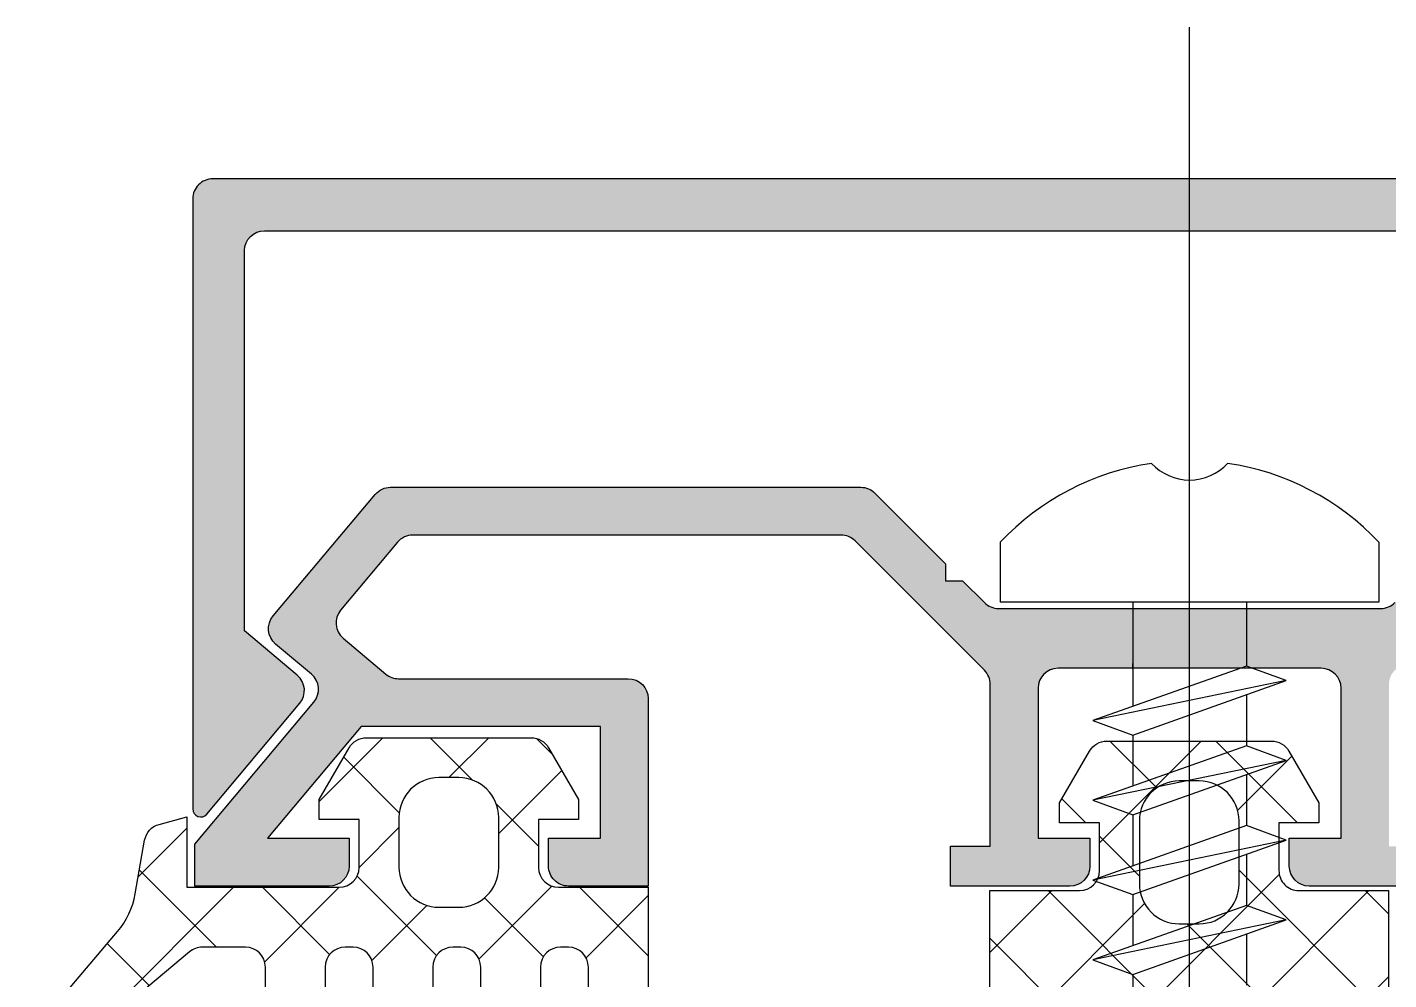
# Model space of a CAD drawing. Header units: millimetres. Extents: x 809 to 8159, y 33 to 4533.
# Drawn here: x 2927.387 to 2930.802, y 3478.017 to 3480.406 of the extents above; entities that cross this region are included whole.
import ezdxf

# ---------------------------------------------------------------- set-up
doc = ezdxf.new("R2010")
doc.units = ezdxf.units.MM
doc.linetypes.add('DASHDOT', pattern=[25.399999999999995, 12.7, -6.349999999999998, 0, -6.349999999999998])
for name, color, linetype in [('11', 11, 'Continuous'), ('EKSEN', 11, 'Continuous'), ('FITILLER', 240, 'Continuous'), ('GORUNUS-TARAMA', 11, 'Continuous')]:
    doc.layers.add(name, color=color, linetype=linetype)

# ---------------------------------------------------------------- blocks, each defined once
blk = doc.blocks.new('ajsdfxcvzx')
h = blk.add_hatch(color=256)
edge = h.paths.add_edge_path()
edge.add_arc((34883.93768819848, -5111.428420385639), 0.05000000000291038, 90, 179.9999999989578, ccw=False)
edge.add_line((34883.93768819848, -5111.378420385638), (34888.57768819848, -5111.378420385638))
edge.add_arc((34888.57768819848, -5111.428420385639), 0.05000000000109139, 1.042224084812915e-09, 90, ccw=False)
edge.add_line((34888.62768819848, -5111.428420385638), (34888.62768819848, -5112.382031443402))
edge.add_line((34888.62768819848, -5112.382031443402), (34888.49541653595, -5112.493020546639))
edge.add_arc((34888.52755591644, -5112.531322768796), 0.05000000000058918, 129.9999999993865, 219.9999999979182)
edge.add_line((34888.48925369428, -5112.563462149279), (34888.72236730962, -5112.841276137832))
edge.add_arc((34888.73768819847, -5112.828420385639), 0.01999999999670244, 220.0000000051588, 360.0000000026055)
edge.add_line((34888.75768819847, -5112.828420385638), (34888.75768819847, -5111.298420385638))
edge.add_arc((34888.70768819848, -5111.298420385636), 0.04999999999563443, 359.9999999979156, 450)
edge.add_line((34888.70768819848, -5111.248420385638), (34883.80768819847, -5111.248420385638))
edge.add_arc((34883.80768819847, -5111.298420385639), 0.05000000000109139, 90, 179.9999999979156)
edge.add_line((34883.75768819847, -5111.298420385638), (34883.75768819847, -5112.828420385638))
edge.add_arc((34883.77768819848, -5112.828420385636), 0.02000000000407454, 180.000000005211, 320.0000000022517)
edge.add_line((34883.79300908734, -5112.841276137832), (34884.02612270267, -5112.563462149279))
edge.add_arc((34883.98782048051, -5112.531322768796), 0.05000000000070128, 320.0000000020818, 410.0000000006135)
edge.add_line((34884.019959861, -5112.493020546639), (34883.88768819848, -5112.382031443402))
edge.add_line((34883.88768819848, -5112.382031443402), (34883.88768819848, -5111.428420385638))
h = blk.add_hatch(color=256)
edge = h.paths.add_edge_path()
edge.add_line((34884.77996762446, -5112.621728157951), (34884.18020399456, -5112.621728157951))
edge.add_line((34884.18020399456, -5112.621728157951), (34883.94525609784, -5112.901728157952))
edge.add_line((34883.94525609784, -5112.901728157952), (34884.14996762446, -5112.901728157952))
edge.add_line((34884.14996762446, -5112.901728157952), (34884.14996762446, -5112.971728157951))
edge.add_arc((34884.09996762446, -5112.971728157954), 0.05000000000291038, -89.99999999166238, 3.126615411019884e-09, ccw=False)
edge.add_line((34884.09996762447, -5113.021728157952), (34883.76268819848, -5113.021728157952))
edge.add_line((34883.76268819848, -5113.021728157952), (34883.76268819848, -5112.916304261736))
edge.add_line((34883.76268819848, -5112.916304261736), (34884.06134350398, -5112.560380728443))
edge.add_arc((34884.02304128183, -5112.528241347956), 0.04999999999746602, 319.999999993529, 409.9999999979339)
edge.add_line((34884.05518066232, -5112.489939125803), (34883.96568565678, -5112.414843899665))
edge.add_arc((34883.99782503727, -5112.376541677509), 0.05000000000058918, 140.0000000020818, 230.0000000006135, ccw=False)
edge.add_line((34883.95952281511, -5112.344402297025), (34884.21529172695, -5112.039588777468))
edge.add_arc((34884.25359394911, -5112.071728157953), 0.05000000000187051, 90, 140.0000000004851, ccw=False)
edge.add_line((34884.25359394911, -5112.021728157952), (34885.43312975725, -5112.021728157952))
edge.add_arc((34885.43312975725, -5112.071728157952), 0.0500000000001819, 45, 90, ccw=False)
edge.add_line((34885.46848509631, -5112.036372818892), (34885.64566587193, -5112.213553594507))
edge.add_line((34885.64566587193, -5112.213553594507), (34885.64566587193, -5112.255980001379))
edge.add_line((34885.64566587193, -5112.255980001379), (34885.6880922788, -5112.255980001379))
edge.add_line((34885.6880922788, -5112.255980001379), (34885.74304353754, -5112.31093126012))
edge.add_arc((34885.7783988766, -5112.27557592106), 0.05000000000039431, 225, 270)
edge.add_line((34885.7783988766, -5112.325575921061), (34886.73697752036, -5112.325575921061))
edge.add_arc((34886.73697752036, -5112.27557592106), 0.0500000000001819, 270, 315)
edge.add_line((34886.77233285941, -5112.31093126012), (34886.82728411816, -5112.255980001379))
edge.add_line((34886.82728411816, -5112.255980001379), (34886.86971052503, -5112.255980001379))
edge.add_line((34886.86971052503, -5112.255980001379), (34886.86971052503, -5112.213553594507))
edge.add_line((34886.86971052503, -5112.213553594507), (34887.04689130065, -5112.036372818892))
edge.add_arc((34887.08224663971, -5112.071728157952), 0.05000000000039431, 90, 135, ccw=False)
edge.add_line((34887.08224663971, -5112.021728157952), (34888.26178244785, -5112.021728157952))
edge.add_arc((34888.26178244785, -5112.071728157945), 0.04999999999381544, 39.99999999848728, 90, ccw=False)
edge.add_line((34888.30008467, -5112.039588777468), (34888.55585358184, -5112.344402297025))
edge.add_arc((34888.51755135968, -5112.376541677509), 0.05000000000070128, -50.00000000061351, 39.99999999791822, ccw=False)
edge.add_line((34888.54969074017, -5112.414843899665), (34888.46019573463, -5112.489939125803))
edge.add_arc((34888.49233511512, -5112.52824134796), 0.05000000000058918, 129.9999999993865, 219.9999999979182)
edge.add_line((34888.45403289296, -5112.560380728443), (34888.75268819848, -5112.916304261736))
edge.add_line((34888.75268819848, -5112.916304261736), (34888.75268819848, -5113.021728157952))
edge.add_line((34888.75268819848, -5113.021728157952), (34888.41540877249, -5113.021728157952))
edge.add_arc((34888.41540877249, -5112.971728157951), 0.05000000000109139, 180.0000000010422, 270, ccw=False)
edge.add_line((34888.36540877249, -5112.971728157951), (34888.36540877249, -5112.901728157952))
edge.add_line((34888.36540877249, -5112.901728157952), (34888.57012029912, -5112.901728157952))
edge.add_line((34888.57012029912, -5112.901728157952), (34888.33517240239, -5112.621728157951))
edge.add_line((34888.33517240239, -5112.621728157951), (34887.73540877249, -5112.621728157951))
edge.add_line((34887.73540877249, -5112.621728157951), (34887.73540877249, -5112.901728157952))
edge.add_line((34887.73540877249, -5112.901728157952), (34887.86540877249, -5112.901728157952))
edge.add_line((34887.86540877249, -5112.901728157952), (34887.86540877249, -5112.971728157951))
edge.add_arc((34887.81540877249, -5112.971728157954), 0.04999999999563443, -90, 3.126615411019884e-09, ccw=False)
edge.add_line((34887.81540877249, -5113.021728157952), (34887.61540877249, -5113.021728157952))
edge.add_line((34887.61540877249, -5113.021728157952), (34887.61540877249, -5112.551728157951))
edge.add_arc((34887.66540877249, -5112.551728157952), 0.05000000000291038, 90, 179.9999999989578, ccw=False)
edge.add_line((34887.66540877249, -5112.501728157951), (34888.24126074228, -5112.501728157951))
edge.add_arc((34888.24126074228, -5112.451728157952), 0.0499999999992724, 270, 310.0000000000564)
edge.add_line((34888.27340012277, -5112.490030380108), (34888.38063089384, -5112.400053079654))
edge.add_arc((34888.34849151335, -5112.361750857497), 0.05000000000058918, 309.9999999993865, 399.9999999987165)
edge.add_line((34888.38679373551, -5112.329611477013), (34888.24412775102, -5112.159588777467))
edge.add_arc((34888.20582552887, -5112.191728157946), 0.04999999999220452, 39.99999999928564, 90)
edge.add_line((34888.20582552887, -5112.141728157952), (34887.13195226718, -5112.141728157952))
edge.add_arc((34887.13195226718, -5112.191728157953), 0.05000000000109139, 90, 135)
edge.add_line((34887.09659692812, -5112.156372818893), (34886.77233285941, -5112.480636887604))
edge.add_arc((34886.80768819847, -5112.515992226667), 0.05000000000232364, 134.9999999977892, 179.9999999968734)
edge.add_line((34886.75768819847, -5112.515992226664), (34886.75768819847, -5112.921728157951))
edge.add_line((34886.75768819847, -5112.921728157951), (34886.85768819848, -5112.921728157951))
edge.add_line((34886.85768819848, -5112.921728157951), (34886.85768819848, -5113.021728157952))
edge.add_line((34886.85768819848, -5113.021728157952), (34886.55768819847, -5113.021728157952))
edge.add_arc((34886.55768819847, -5112.971728157951), 0.05000000000109139, 180.0000000010422, 270, ccw=False)
edge.add_line((34886.50768819847, -5112.971728157951), (34886.50768819847, -5112.901728157952))
edge.add_line((34886.50768819847, -5112.901728157952), (34886.63768819848, -5112.901728157952))
edge.add_line((34886.63768819848, -5112.901728157952), (34886.63768819848, -5112.52557592106))
edge.add_arc((34886.58768819847, -5112.525575921061), 0.05000000000291038, 1.042204157961301e-09, 90)
edge.add_line((34886.58768819847, -5112.47557592106), (34885.92768819848, -5112.47557592106))
edge.add_arc((34885.92768819848, -5112.525575921058), 0.04999999999745341, 90, 180.0000000031266)
edge.add_line((34885.87768819848, -5112.52557592106), (34885.87768819848, -5112.901728157952))
edge.add_line((34885.87768819848, -5112.901728157952), (34886.00768819847, -5112.901728157952))
edge.add_line((34886.00768819847, -5112.901728157952), (34886.00768819847, -5112.971728157951))
edge.add_arc((34885.95768819848, -5112.971728157954), 0.04999999999563443, -90, 3.126615411019884e-09, ccw=False)
edge.add_line((34885.95768819848, -5113.021728157952), (34885.65768819848, -5113.021728157952))
edge.add_line((34885.65768819848, -5113.021728157952), (34885.65768819848, -5112.921728157951))
edge.add_line((34885.65768819848, -5112.921728157951), (34885.75768819847, -5112.921728157951))
edge.add_line((34885.75768819847, -5112.921728157951), (34885.75768819847, -5112.515992226664))
edge.add_arc((34885.70768819848, -5112.515992226658), 0.04999999999563443, 359.9999999937468, 404.9999999955783)
edge.add_line((34885.74304353754, -5112.480636887604), (34885.41877946882, -5112.156372818893))
edge.add_arc((34885.38342412976, -5112.191728157953), 0.05000000000039431, 45, 90)
edge.add_line((34885.38342412976, -5112.141728157952), (34884.30955086809, -5112.141728157952))
edge.add_arc((34884.30955086809, -5112.191728157954), 0.05000000000200089, 90, 139.9999999996867)
edge.add_line((34884.27124864593, -5112.159588777467), (34884.12858266145, -5112.329611477013))
edge.add_arc((34884.16688488361, -5112.361750857497), 0.0500000000012859, 140.0000000012834, 230.0000000006135)
edge.add_line((34884.13474550312, -5112.400053079654), (34884.24197627418, -5112.490030380108))
edge.add_arc((34884.27411565466, -5112.451728157952), 0.04999999999521558, 230.0000000063306, 270.0000000083376)
edge.add_line((34884.27411565467, -5112.501728157951), (34884.84996762447, -5112.501728157951))
edge.add_arc((34884.84996762446, -5112.551728157949), 0.04999999999745341, -3.126615411019884e-09, 89.99999999166238, ccw=False)
edge.add_line((34884.89996762446, -5112.551728157951), (34884.89996762446, -5113.021728157952))
edge.add_line((34884.89996762446, -5113.021728157952), (34884.69996762446, -5113.021728157952))
edge.add_arc((34884.69996762447, -5112.971728157954), 0.04999999999745341, 179.9999999968734, 269.9999999916624, ccw=False)
edge.add_line((34884.64996762446, -5112.971728157951), (34884.64996762446, -5112.901728157952))
edge.add_line((34884.64996762446, -5112.901728157952), (34884.77996762446, -5112.901728157952))
edge.add_line((34884.77996762446, -5112.901728157952), (34884.77996762446, -5112.621728157951))
at = {"layer": 'FITILLER'}
h = blk.add_hatch(dxfattribs=at)
h.set_pattern_fill('NET', color=256, scale=1.499999999999999, angle=135, style=0)
h.set_pattern_definition([(45.00000000000003, (34900.74580010241, -5590.624165267677), (0.1325825214724776, -0.1325825214724776), []), (314.9999999999999, (34900.74580010241, -5590.624165267677), (-0.1325825214724775, -0.1325825214724777), [])])
edge = h.paths.add_edge_path(flags=16)
edge.add_arc((34884.37496762446, -5112.849814084337), 0.0999999999994543, 90, 180.0000000005211)
edge.add_line((34884.27496762446, -5112.849814084338), (34884.27496762446, -5112.974814084338))
edge.add_arc((34884.37496762446, -5112.974814084339), 0.09999999999854481, 179.9999999994789, 270)
edge.add_line((34884.37496762446, -5113.074814084337), (34884.42496762447, -5113.074814084337))
edge.add_arc((34884.42496762447, -5112.974814084339), 0.09999999999854481, 270, 360.0000000005211)
edge.add_line((34884.52496762446, -5112.974814084338), (34884.52496762446, -5112.849814084338))
edge.add_arc((34884.42496762447, -5112.849814084337), 0.09999999999854481, 359.9999999994789, 450)
edge.add_line((34884.42496762447, -5112.749814084337), (34884.37496762446, -5112.749814084337))
edge = h.paths.add_edge_path()
edge.add_arc((34883.41643577603, -5113.006602458338), 0.1999999999925995, 319.7668578448407, 350.0000000017804)
edge.add_line((34883.61339732663, -5113.041332093863), (34883.63715689398, -5112.906584891484))
edge.add_arc((34883.68639728163, -5112.915267300371), 0.04999999999874655, 104.99999999178769, 169.9999999958788, ccw=False)
edge.add_line((34883.67345632938, -5112.866971009053), (34883.74268819847, -5112.848420385638))
edge.add_line((34883.74268819847, -5112.848420385638), (34883.74268819847, -5113.024814084337))
edge.add_line((34883.74268819847, -5113.024814084337), (34884.12496762446, -5113.024814084337))
edge.add_arc((34884.12496762446, -5112.974814084336), 0.05000000000109139, 270, 359.9999999979156)
edge.add_line((34884.17496762447, -5112.974814084338), (34884.17496762447, -5112.854814084338))
edge.add_line((34884.17496762447, -5112.854814084338), (34884.07496762446, -5112.854814084337))
edge.add_line((34884.07496762446, -5112.854814084337), (34884.07496762446, -5112.804814084338))
edge.add_line((34884.07496762446, -5112.804814084338), (34884.15002315945, -5112.674814084337))
edge.add_arc((34884.19332442965, -5112.699814084344), 0.05000000000462196, 89.99999999166238, 149.9999999939118, ccw=False)
edge.add_line((34884.19332442965, -5112.649814084337), (34884.60661081928, -5112.649814084337))
edge.add_arc((34884.60661081928, -5112.699814084344), 0.05000000000745786, 30.000000006088328, 90.00000000833762, ccw=False)
edge.add_line((34884.64991208947, -5112.674814084337), (34884.72496762447, -5112.804814084338))
edge.add_line((34884.72496762447, -5112.804814084338), (34884.72496762447, -5112.854814084338))
edge.add_line((34884.72496762447, -5112.854814084338), (34884.62496762446, -5112.854814084337))
edge.add_line((34884.62496762446, -5112.854814084337), (34884.62496762446, -5112.974814084338))
edge.add_arc((34884.67496762447, -5112.974814084336), 0.05000000000291038, 180.0000000020844, 270)
edge.add_line((34884.67496762447, -5113.024814084337), (34884.89996762446, -5113.024814084337))
edge.add_line((34884.89996762446, -5113.024814084337), (34884.89996762446, -5113.374814084337))
edge.add_line((34884.89996762446, -5113.374814084337), (34884.74996762446, -5113.374814084337))
edge.add_line((34884.74996762446, -5113.374814084337), (34884.74996762446, -5113.224814084338))
edge.add_arc((34884.69996762446, -5113.224814084339), 0.05000000000291038, 1.042204157961301e-09, 90)
edge.add_line((34884.69996762446, -5113.174814084337), (34884.67996762446, -5113.174814084337))
edge.add_arc((34884.67996762446, -5113.224814084335), 0.04999999999745341, 90, 180.0000000031266)
edge.add_line((34884.62996762447, -5113.224814084338), (34884.62996762447, -5113.374814084337))
edge.add_line((34884.62996762447, -5113.374814084337), (34884.47996762446, -5113.374814084337))
edge.add_line((34884.47996762446, -5113.374814084337), (34884.47996762447, -5113.224814084338))
edge.add_arc((34884.42996762446, -5113.224814084339), 0.05000000000291038, 1.042204157961301e-09, 90)
edge.add_line((34884.42996762446, -5113.174814084337), (34884.40996762447, -5113.174814084337))
edge.add_arc((34884.40996762447, -5113.224814084339), 0.05000000000109139, 90, 179.9999999989578)
edge.add_line((34884.35996762446, -5113.224814084338), (34884.35996762446, -5113.374814084337))
edge.add_line((34884.35996762446, -5113.374814084337), (34884.20996762446, -5113.374814084337))
edge.add_line((34884.20996762446, -5113.374814084337), (34884.20996762446, -5113.224814084338))
edge.add_arc((34884.15996762446, -5113.224814084335), 0.05000000000291038, 359.9999999968734, 449.9999999916624)
edge.add_line((34884.15996762447, -5113.174814084337), (34884.13996762446, -5113.174814084337))
edge.add_arc((34884.13996762446, -5113.224814084339), 0.05000000000109139, 90, 179.9999999989578)
edge.add_line((34884.08996762446, -5113.224814084338), (34884.08996762446, -5113.374814084337))
edge.add_line((34884.08996762446, -5113.374814084337), (34883.93996762446, -5113.374814084337))
edge.add_line((34883.93996762446, -5113.374814084337), (34883.93996762446, -5113.224814084338))
edge.add_arc((34883.88996762446, -5113.224814084339), 0.05000000000291038, 1.042204157961301e-09, 90)
edge.add_line((34883.88996762446, -5113.174814084337), (34883.78180621751, -5113.174814084337))
edge.add_arc((34883.78180621751, -5113.224814084328), 0.04999999999017746, 90.00000000833764, 130.0000000074255)
edge.add_line((34883.74966683703, -5113.186511862182), (34883.4308593256, -5113.454023127435))
edge.add_arc((34883.39268819847, -5113.42172815795), 0.05000000000056654, 139.7668578447947, 319.7668578447947, ccw=False)
edge.add_line((34883.35451707135, -5113.389433188466), (34883.56912028453, -5113.13578233627))
h = blk.add_hatch(dxfattribs=at)
h.set_pattern_fill('NET', color=256, scale=1.499999999999999, angle=135, style=0)
h.set_pattern_definition([(134.9999999999999, (34808.225582627, -5594.518322923263), (-0.1325825214724775, -0.1325825214724777), []), (225, (34808.225582627, -5594.518322923263), (0.1325825214724776, -0.1325825214724777), [])])
edge = h.paths.add_edge_path(flags=16)
edge.add_arc((34886.28170204262, -5113.016292013537), 0.09999999999854481, 270, 360.0000000005211)
edge.add_line((34886.38170204261, -5113.016292013536), (34886.38170204261, -5112.858018107425))
edge.add_arc((34886.28170204262, -5112.858018107424), 0.09999999999854481, 359.9999999994789, 450)
edge.add_line((34886.28170204262, -5112.758018107425), (34886.23170204261, -5112.758018107425))
edge.add_arc((34886.23170204261, -5112.858018107424), 0.0999999999994543, 90, 180.0000000005211)
edge.add_line((34886.13170204261, -5112.858018107425), (34886.13170204261, -5113.016292013536))
edge.add_arc((34886.23170204261, -5113.016292013537), 0.09999999999854481, 179.9999999994789, 270)
edge.add_line((34886.23170204261, -5113.116292013536), (34886.28170204262, -5113.116292013536))
edge = h.paths.add_edge_path()
edge.add_line((34886.75670204261, -5113.033018107425), (34886.75670204261, -5113.549812505229))
edge.add_arc((34886.74670204262, -5113.549812505229), 0.00999999999476131, -135.0000000405322, 0, ccw=False)
edge.add_line((34886.7396309748, -5113.556883573038), (34886.62884159671, -5113.446094194867))
edge.add_arc((34886.62252484378, -5113.452410947804), 0.008933237673640144, 45, 135)
edge.add_line((34886.61620809084, -5113.446094194867), (34886.50690066293, -5113.555401622691))
edge.add_arc((34886.50058391, -5113.549084869752), 0.008933237674926363, 224.9999999917505, 314.9999999917504, ccw=False)
edge.add_line((34886.49426715706, -5113.555401622687), (34886.38495972933, -5113.446094194867))
edge.add_arc((34886.37864297639, -5113.452410947804), 0.008933237673640144, 45, 135)
edge.add_line((34886.37232622346, -5113.446094194867), (34886.26301879555, -5113.555401622691))
edge.add_arc((34886.25670204261, -5113.549084869752), 0.008933237674926363, 224.9999999917505, 314.9999999917504, ccw=False)
edge.add_line((34886.25038528968, -5113.555401622687), (34886.14107786194, -5113.446094194867))
edge.add_arc((34886.134761109, -5113.452410947801), 0.008933237671067705, 44.99999998350096, 134.999999983501)
edge.add_line((34886.12844435607, -5113.446094194867), (34886.01913692817, -5113.555401622689))
edge.add_arc((34886.01282017523, -5113.549084869752), 0.008933237673640144, 225, 315, ccw=False)
edge.add_line((34886.00650342229, -5113.555401622689), (34885.89719599456, -5113.446094194867))
edge.add_arc((34885.89087924162, -5113.452410947804), 0.008933237673640144, 45, 135)
edge.add_line((34885.88456248868, -5113.446094194867), (34885.77377311043, -5113.556883573124))
edge.add_arc((34885.76670204261, -5113.549812505312), 0.01000000000522374, 180, 315.000000029478, ccw=False)
edge.add_line((34885.75670204261, -5113.549812505312), (34885.75670204261, -5113.033018107425))
edge.add_line((34885.75670204261, -5113.033018107425), (34885.98170204261, -5113.033018107425))
edge.add_arc((34885.98170204261, -5112.983018107423), 0.05000000000200089, 270, 359.9999999979156)
edge.add_line((34886.03170204262, -5112.983018107425), (34886.03170204262, -5112.863018107425))
edge.add_line((34886.03170204262, -5112.863018107425), (34885.93170204261, -5112.863018107425))
edge.add_line((34885.93170204261, -5112.863018107425), (34885.93170204261, -5112.813018107425))
edge.add_line((34885.93170204261, -5112.813018107425), (34886.0067575776, -5112.683018107425))
edge.add_arc((34886.0500588478, -5112.708018107433), 0.05000000000507671, 89.99999999166238, 149.9999999930092, ccw=False)
edge.add_line((34886.0500588478, -5112.658018107425), (34886.46334523743, -5112.658018107425))
edge.add_arc((34886.46334523743, -5112.708018107433), 0.05000000000745786, 30.000000006990774, 90.00000000833762, ccw=False)
edge.add_line((34886.50664650762, -5112.683018107425), (34886.58170204262, -5112.813018107425))
edge.add_line((34886.58170204262, -5112.813018107425), (34886.58170204262, -5112.863018107425))
edge.add_line((34886.58170204262, -5112.863018107425), (34886.48170204261, -5112.863018107425))
edge.add_line((34886.48170204261, -5112.863018107425), (34886.48170204261, -5112.983018107425))
edge.add_arc((34886.53170204262, -5112.983018107423), 0.05000000000291038, 180.0000000020844, 270)
edge.add_line((34886.53170204262, -5113.033018107425), (34886.75670204261, -5113.033018107425))
blk.add_lwpolyline([(34883.88768819848, -5111.428420385638, -0.4142135623730951), (34883.93768819848, -5111.378420385638), (34888.57768819848, -5111.378420385638, -0.4142135623730951), (34888.62768819848, -5111.428420385638), (34888.62768819848, -5112.382031443402), (34888.49541653595, -5112.493020546639, 0.4142135623731419), (34888.48925369428, -5112.563462149279), (34888.72236730962, -5112.841276137832, 0.7002075382095383), (34888.75768819847, -5112.828420385638), (34888.75768819847, -5111.298420385638, 0.4142135623730617), (34888.70768819848, -5111.248420385638), (34883.80768819847, -5111.248420385638, 0.4142135623730951), (34883.75768819847, -5111.298420385638), (34883.75768819847, -5112.828420385638, 0.7002075382097253), (34883.79300908734, -5112.841276137832), (34884.02612270267, -5112.563462149279, 0.414213562373189), (34884.019959861, -5112.493020546639), (34883.88768819848, -5112.382031443402)], format="xyb", close=True)
blk.add_lwpolyline([(34886.85768819848, -5113.021728157952), (34886.55768819847, -5113.021728157952, -0.4142135623730951), (34886.50768819847, -5112.971728157951), (34886.50768819847, -5112.901728157952), (34886.63768819848, -5112.901728157952), (34886.63768819848, -5112.52557592106, 0.4142135623730951), (34886.58768819847, -5112.47557592106), (34885.92768819848, -5112.47557592106, 0.4142135623730951), (34885.87768819848, -5112.52557592106), (34885.87768819848, -5112.901728157952), (34886.00768819847, -5112.901728157952), (34886.00768819847, -5112.971728157951, -0.4142135623730951), (34885.95768819848, -5113.021728157952), (34885.65768819848, -5113.021728157952), (34885.65768819848, -5112.921728157951), (34885.75768819847, -5112.921728157951), (34885.75768819847, -5112.515992226664, 0.198912367379658), (34885.74304353754, -5112.480636887604), (34885.41877946882, -5112.156372818893, 0.1989123673796371), (34885.38342412976, -5112.141728157952), (34884.30955086809, -5112.141728157952, 0.2216946626429332), (34884.27124864593, -5112.159588777467), (34884.12858266145, -5112.329611477013, 0.4142135623732124), (34884.13474550312, -5112.400053079654), (34884.24197627418, -5112.490030380108, 0.1763269807083682), (34884.27411565467, -5112.501728157951), (34884.84996762447, -5112.501728157951, -0.4142135623730951), (34884.89996762446, -5112.551728157951), (34884.89996762446, -5113.021728157952), (34884.69996762446, -5113.021728157952, -0.4142135623730951), (34884.64996762446, -5112.971728157951), (34884.64996762446, -5112.901728157952), (34884.77996762446, -5112.901728157952), (34884.77996762446, -5112.621728157951), (34884.18020399456, -5112.621728157951), (34883.94525609784, -5112.901728157952), (34884.14996762446, -5112.901728157952), (34884.14996762446, -5112.971728157951, -0.4142135623730951), (34884.09996762447, -5113.021728157952), (34883.76268819848, -5113.021728157952), (34883.76268819848, -5112.916304261736), (34884.06134350398, -5112.560380728443, 0.4142135623731674), (34884.05518066232, -5112.489939125803), (34883.96568565678, -5112.414843899665, -0.4142135623732124), (34883.95952281511, -5112.344402297025), (34884.21529172695, -5112.039588777468, -0.2216946626429264), (34884.25359394911, -5112.021728157952), (34885.43312975725, -5112.021728157952, -0.198912367379658), (34885.46848509631, -5112.036372818892), (34885.64566587193, -5112.213553594507), (34885.64566587193, -5112.255980001379), (34885.6880922788, -5112.255980001379), (34885.74304353754, -5112.31093126012, 0.198912367379658), (34885.7783988766, -5112.325575921061), (34886.73697752036, -5112.325575921061, 0.1989123673796624), (34886.77233285941, -5112.31093126012)], format="xyb")
at = {"layer": '11'}
for p, q in [((34885.78268819848, -5112.159721337716), (34885.78268819848, -5112.309721337718)), ((34886.73268819848, -5112.159721337716), (34886.73268819848, -5112.309721337718)), ((34886.73268819848, -5112.309721337718), (34885.78268819848, -5112.309721337718)), ((34886.11536426842, -5112.309721337718), (34886.11536426842, -5112.57108864471)), ((34886.40000573835, -5112.309721337718), (34886.40000573835, -5112.470145596683)), ((34886.11536426842, -5112.477210534112), (34886.11536426842, -5112.463219339981)), ((34886.11536426842, -5112.477210534112), (34886.11536426842, -5112.463219339981)), ((34886.40000573835, -5112.470145596683), (34886.0153637387, -5112.606552058662)), ((34886.11536426842, -5112.476786858177), (34886.11536426842, -5112.477210534112)), ((34886.11536426842, -5112.476786858177), (34886.11536426842, -5112.477210534112)), ((34886.11536426842, -5112.477210534112), (34886.11536426842, -5112.57108864471)), ((34886.40000573835, -5112.468080938786), (34886.40000573835, -5112.470145596683)), ((34886.50001265826, -5112.506545138752), (34886.40000573835, -5112.470145596683)), ((34886.50001265826, -5112.506545138752), (34886.0153637387, -5112.606552058662)), ((34886.1153706586, -5112.64295160073), (34886.50001265826, -5112.506545138752)), ((34886.40000573835, -5112.542010818865), (34886.40000573835, -5112.670159436504)), ((34886.0153637387, -5112.606552058662), (34886.1153706586, -5112.64295160073)), ((34886.1153706586, -5112.64295160073), (34886.1153706586, -5112.771100218369)), ((34886.40000573835, -5112.670159436504), (34886.0153637387, -5112.806565898482)), ((34886.50001265826, -5112.706558978573), (34886.40000573835, -5112.670159436504)), ((34886.50001265826, -5112.706558978573), (34886.0153637387, -5112.806565898482)), ((34886.1153706586, -5112.842965440551), (34886.50001265826, -5112.706558978573)), ((34886.40000573835, -5112.742024658687), (34886.40000573835, -5112.870173276325)), ((34886.0153637387, -5112.806565898482), (34886.1153706586, -5112.842965440551)), ((34886.40000573835, -5112.870173276325), (34886.0153637387, -5113.006579738304)), ((34886.1153706586, -5112.842965440551), (34886.1153706586, -5112.971114058189)), ((34886.50001265826, -5112.906572818393), (34886.40000573835, -5112.870173276325)), ((34886.50001265826, -5112.906572818393), (34886.0153637387, -5113.006579738304)), ((34886.1153706586, -5113.042979280372), (34886.50001265826, -5112.906572818393)), ((34886.40000573835, -5112.942038498508), (34886.40000573835, -5113.070187116146)), ((34886.0153637387, -5113.006579738304), (34886.1153706586, -5113.042979280372)), ((34886.1153706586, -5113.042979280372), (34886.1153706586, -5113.17112789801)), ((34886.40000573835, -5113.070187116146), (34886.0153637387, -5113.206593578125)), ((34886.50001265826, -5113.106586658214), (34886.40000573835, -5113.070187116146)), ((34886.50001265826, -5113.106586658214), (34886.0153637387, -5113.206593578125)), ((34886.1153706586, -5113.242993120193), (34886.50001265826, -5113.106586658214)), ((34886.40000573835, -5113.142052338329), (34886.40000573835, -5113.270200955967)), ((34886.0153637387, -5113.206593578125), (34886.1153706586, -5113.242993120193)), ((34886.1153706586, -5113.242993120193), (34886.1153706586, -5113.371141737832))]:
    blk.add_line(p, q, dxfattribs=at)
for centre, radius, start, end in [((34886.25768819847, -5112.607526215766), 0.6528048780487974, 98.40722932620942, 136.6880219229506), ((34886.25768819847, -5111.873708798592), 0.1298408752463274, 222.6848736608546, 317.3151263391454), ((34886.25768819847, -5112.607526215766), 0.6528048780487974, 43.31197807704936, 81.59277067379058)]:
    blk.add_arc(centre, radius, start, end, dxfattribs=at)
at = {"layer": 'EKSEN', "linetype": 'DASHDOT', "ltscale": 5}
blk.add_line((34886.25768819847, -5124.710374260724), (34886.25768819847, -5110.868265251685), dxfattribs=at)
at = {"layer": 'FITILLER'}
for points in [[(34884.74996762446, -5113.374814084337), (34884.74996762446, -5113.224814084338, 0.4142135623730951), (34884.69996762446, -5113.174814084337), (34884.67996762446, -5113.174814084337, 0.4142135623730951), (34884.62996762447, -5113.224814084338), (34884.62996762447, -5113.374814084337)], [(34884.47996762446, -5113.374814084337), (34884.47996762447, -5113.224814084338, 0.4142135623730951), (34884.42996762446, -5113.174814084337), (34884.40996762447, -5113.174814084337, 0.4142135623730951), (34884.35996762446, -5113.224814084338), (34884.35996762446, -5113.374814084337)], [(34884.20996762446, -5113.374814084337), (34884.20996762446, -5113.224814084338, 0.4142135623730951), (34884.15996762447, -5113.174814084337), (34884.13996762446, -5113.174814084337, 0.4142135623730951), (34884.08996762446, -5113.224814084338), (34884.08996762446, -5113.374814084337)], [(34883.93996762446, -5113.374814084337), (34883.93996762446, -5113.224814084338, 0.4142135623730951), (34883.88996762446, -5113.174814084337), (34883.78180621751, -5113.174814084337, 0.1763269807084748), (34883.74966683703, -5113.186511862182), (34883.4308593256, -5113.454023127435, -1.000000000000021)], [(34883.35451707135, -5113.389433188466), (34883.56912028453, -5113.13578233627, 0.1326875429165003), (34883.61339732663, -5113.041332093863), (34883.63715689398, -5112.906584891484, -0.2914734195860864), (34883.67345632938, -5112.866971009053), (34883.74268819847, -5112.848420385638), (34883.74268819847, -5113.024814084337), (34884.12496762446, -5113.024814084337, 0.4142135623730951), (34884.17496762447, -5112.974814084338), (34884.17496762447, -5112.854814084338), (34884.07496762446, -5112.854814084337), (34884.07496762446, -5112.804814084338), (34884.15002315945, -5112.674814084337, -0.267949192431109), (34884.19332442965, -5112.649814084337), (34884.60661081928, -5112.649814084337, -0.2679491924311237), (34884.64991208947, -5112.674814084337), (34884.72496762447, -5112.804814084338), (34884.72496762447, -5112.854814084338), (34884.62496762446, -5112.854814084337), (34884.62496762446, -5112.974814084338, 0.4142135623730951), (34884.67496762447, -5113.024814084337), (34884.89996762446, -5113.024814084337), (34884.89996762446, -5113.374814084337)], [(34885.75670204261, -5113.549812505312), (34885.75670204261, -5113.033018107425), (34885.98170204261, -5113.033018107425, 0.4142135623730951), (34886.03170204262, -5112.983018107425), (34886.03170204262, -5112.863018107425), (34885.93170204261, -5112.863018107425), (34885.93170204261, -5112.813018107425), (34886.0067575776, -5112.683018107425, -0.2679491924311166), (34886.0500588478, -5112.658018107425), (34886.46334523743, -5112.658018107425, -0.2679491924311237), (34886.50664650762, -5112.683018107425), (34886.58170204262, -5112.813018107425), (34886.58170204262, -5112.863018107425), (34886.48170204261, -5112.863018107425), (34886.48170204261, -5112.983018107425, 0.4142135623730951), (34886.53170204262, -5113.033018107425), (34886.75670204261, -5113.033018107425), (34886.75670204261, -5113.549812505229, -0.6681786380582106)]]:
    blk.add_lwpolyline(points, format="xyb", dxfattribs=at)
for points in [[(34884.37496762446, -5112.749814084337, 0.4142135623730951), (34884.27496762446, -5112.849814084338), (34884.27496762446, -5112.974814084338, 0.4142135623730951), (34884.37496762446, -5113.074814084337), (34884.42496762447, -5113.074814084337, 0.4142135623731117), (34884.52496762446, -5112.974814084338), (34884.52496762446, -5112.849814084338, 0.4142135623730951), (34884.42496762447, -5112.749814084337)], [(34886.28170204262, -5113.116292013536, 0.4142135623731117), (34886.38170204261, -5113.016292013536), (34886.38170204261, -5112.858018107425, 0.4142135623730904), (34886.28170204262, -5112.758018107425), (34886.23170204261, -5112.758018107425, 0.4142135623730951), (34886.13170204261, -5112.858018107425), (34886.13170204261, -5113.016292013536, 0.4142135623730951), (34886.23170204261, -5113.116292013536)]]:
    blk.add_lwpolyline(points, format="xyb", close=True, dxfattribs=at)

msp = doc.modelspace()

# ---------------------------------------------------------------- block references
at = {"layer": 'GORUNUS-TARAMA'}
msp.add_blockref('ajsdfxcvzx', (-31955.95567726321, 8591.274052643628), dxfattribs=at)

doc.saveas('drawing.dxf')
